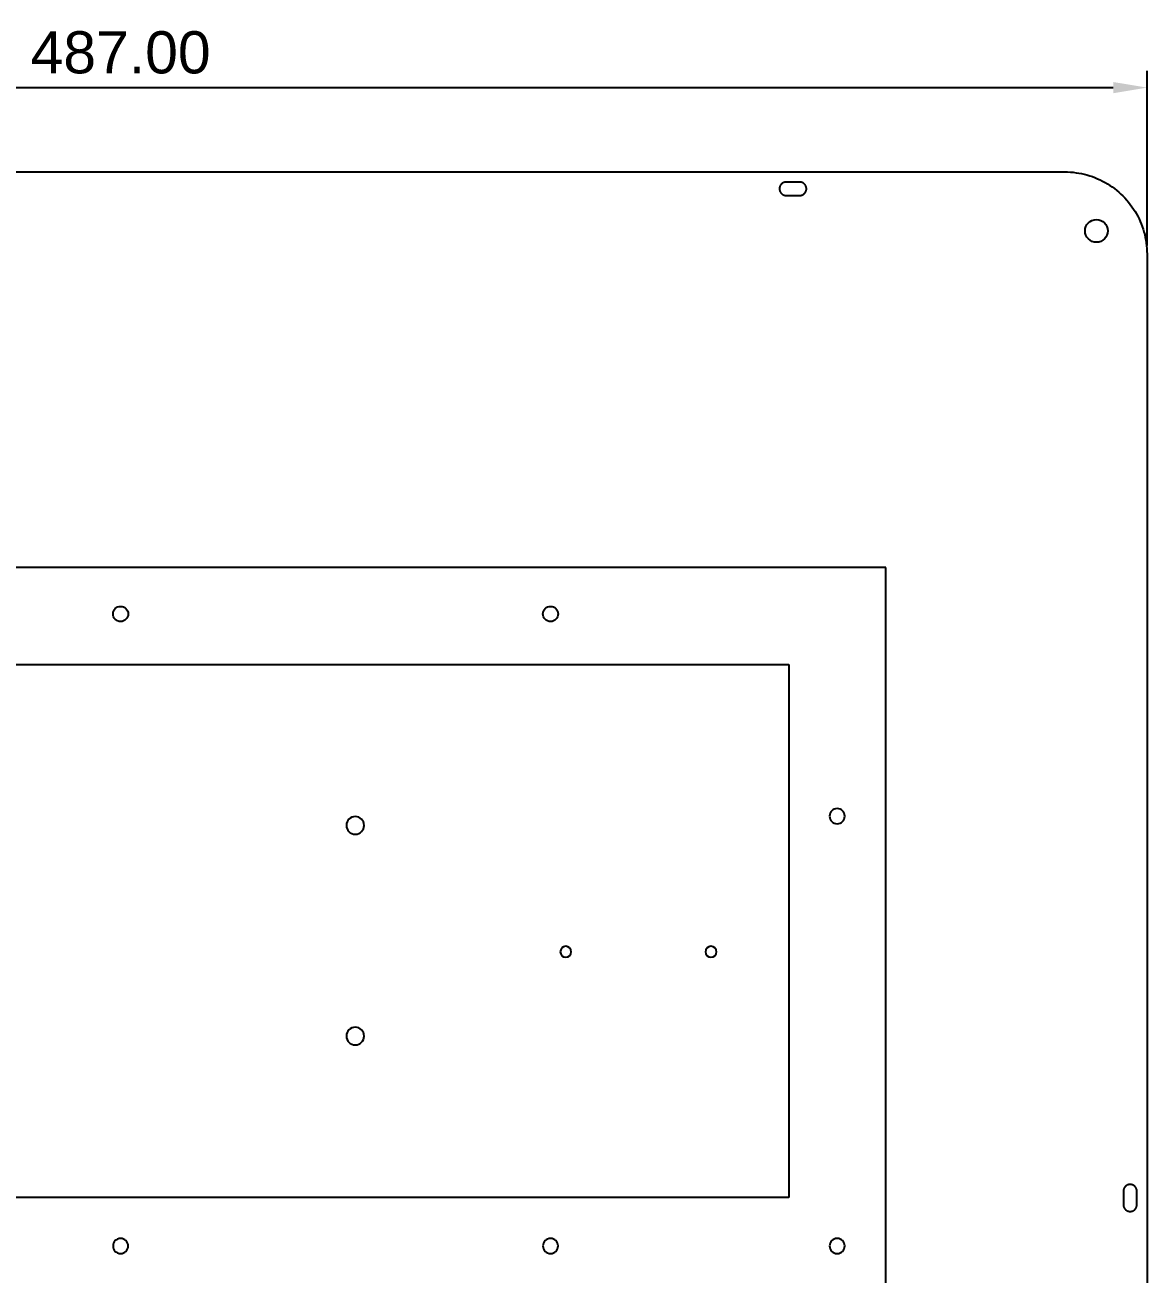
# Model space of a CAD drawing. Header units: millimetres. Extents: x 1352 to 3323, y -995 to 482.
# Drawn here: x 3057.3 to 3323.5, y -665.1 to -368.6 of the extents above; entities that cross this region are included whole.
import ezdxf

# ---------------------------------------------------------------- set-up
doc = ezdxf.new("R2010")
doc.units = ezdxf.units.MM
doc.header["$MEASUREMENT"] = 0
doc.layers.add('°Ë¡¢µçÆ÷²Ö', color=7, linetype='Continuous')
doc.layers.add('¶þ¡¢Ãæ°å²¿·Ö$1.PC Ãæ°å²¿·Ö', color=7, linetype='Continuous')
doc.styles.add('Arial Regular', font='')
doc.styles.get('Arial Regular').set_extended_font_data('Arial')
doc.dimstyles.new('Ä¬ÈÏÖµ', dxfattribs={"dimscale": 4, "dimtxt": 2.5, "dimasz": 2, "dimexe": 1, "dimexo": 0.5, "dimgap": 0.8, "dimtad": 1, "dimtoh": 1, "dimzin": 1, "dimdsep": 46, "dimtxsty": 'Arial Regular', "dimcen": 0.5, "dimadec": 1, "dimazin": 1, "dimtfac": 1, "dimtdec": 4, "dimtix": 1, "dimtofl": 0, "dimtmove": 1, "dimatfit": 3, "dimfxl": 0, "dimtolj": 1, "dimtzin": 1, "dimarcsym": 0})

# ---------------------------------------------------------------- blocks, each defined once
blk = doc.blocks.new('*D11')
at = {"layer": 'Defpoints', "color": 0}
for p in [(3323.5, -383.5), (2836.5, -423), (3323.5, -423)]:
    blk.add_point(p, dxfattribs=at)
at = {"layer": '¶þ¡¢Ãæ°å²¿·Ö$1.PC Ãæ°å²¿·Ö', "color": 0, "lineweight": -2}
for p, q in [((2836.5, -421), (2836.5, -379.5)), ((3323.5, -421), (3323.5, -379.5)), ((2844.5, -383.5), (3315.5, -383.5))]:
    blk.add_line(p, q, dxfattribs=at)
at = {"layer": '¶þ¡¢Ãæ°å²¿·Ö$1.PC Ãæ°å²¿·Ö', "color": 0}
for points in [[(2844.5, -382.17), (2844.5, -384.83), (2836.5, -383.5)], [(3315.5, -384.83), (3315.5, -382.17), (3323.5, -383.5)]]:
    blk.add_solid(points, dxfattribs=at)
at = {"layer": '¶þ¡¢Ãæ°å²¿·Ö$1.PC Ãæ°å²¿·Ö', "color": 0, "insert": (3080, -375.19), "char_height": 10, "attachment_point": 5, "style": 'Arial Regular'}
blk.add_mtext('\\A1;487.00', dxfattribs=at)

msp = doc.modelspace()

# ---------------------------------------------------------------- linework, layer by layer
at = {"layer": '°Ë¡¢µçÆ÷²Ö', "color": 7}
for p, q in [((3237.5, -497.4), (2898.499, -497.4)), ((3261.5, -497.4), (3237.5, -497.4)), ((3261.5, -819.4), (3261.5, -497.4)), ((2921.499, -520.4), (3238.5, -520.4)), ((3238.5, -520.4), (3238.5, -646.9)), ((3238.5, -646.9), (2921.499, -646.9))]:
    msp.add_line(p, q, dxfattribs=at)
at = {"layer": '¶þ¡¢Ãæ°å²¿·Ö$1.PC Ãæ°å²¿·Ö', "color": 5}
for p, q in [((2856, -403.5, -582.048), (3304, -403.5, -582.048)), ((3237.156, -406.083, -582.048), (3237.108, -406.11, -582.048)), ((3237.206, -406.058, -582.048), (3237.156, -406.083, -582.048)), ((3237.256, -406.035, -582.048), (3237.206, -406.058, -582.048)), ((3237.307, -406.014, -582.048), (3237.256, -406.035, -582.048)), ((3237.358, -405.994, -582.048), (3237.307, -406.014, -582.048)), ((3237.411, -405.977, -582.048), (3237.358, -405.994, -582.048)), ((3237.463, -405.961, -582.048), (3237.411, -405.977, -582.048)), ((3237.517, -405.947, -582.048), (3237.463, -405.961, -582.048)), ((3237.571, -405.934, -582.048), (3237.517, -405.947, -582.048)), ((3237.625, -405.924, -582.048), (3237.571, -405.934, -582.048)), ((3237.679, -405.915, -582.048), (3237.625, -405.924, -582.048)), ((3237.734, -405.909, -582.048), (3237.679, -405.915, -582.048)), ((3237.789, -405.904, -582.048), (3237.734, -405.909, -582.048)), ((3237.845, -405.901, -582.048), (3237.789, -405.904, -582.048)), ((3237.9, -405.9, -582.048), (3237.845, -405.901, -582.048)), ((3239.5, -405.9, -582.048), (3237.9, -405.9, -582.048)), ((3241.1, -405.9, -582.048), (3239.5, -405.9, -582.048)), ((3241.155, -405.901, -582.048), (3241.1, -405.9, -582.048)), ((3241.21, -405.904, -582.048), (3241.155, -405.901, -582.048)), ((3241.265, -405.909, -582.048), (3241.21, -405.904, -582.048)), ((3241.32, -405.915, -582.048), (3241.265, -405.909, -582.048)), ((3241.375, -405.924, -582.048), (3241.32, -405.915, -582.048)), ((3241.429, -405.934, -582.048), (3241.375, -405.924, -582.048)), ((3241.483, -405.947, -582.048), (3241.429, -405.934, -582.048)), ((3241.536, -405.961, -582.048), (3241.483, -405.947, -582.048)), ((3241.589, -405.977, -582.048), (3241.536, -405.961, -582.048)), ((3241.641, -405.994, -582.048), (3241.589, -405.977, -582.048)), ((3241.693, -406.014, -582.048), (3241.641, -405.994, -582.048)), ((3241.744, -406.035, -582.048), (3241.693, -406.014, -582.048)), ((3241.794, -406.058, -582.048), (3241.744, -406.035, -582.048)), ((3241.843, -406.083, -582.048), (3241.794, -406.058, -582.048)), ((3241.892, -406.11, -582.048), (3241.843, -406.083, -582.048)), ((3304, -403.5, -582.048), (3304.665, -403.511, -582.048)), ((3304.665, -403.511, -582.048), (3305.33, -403.546, -582.048)), ((3305.33, -403.546, -582.048), (3305.994, -403.602, -582.048)), ((3305.994, -403.602, -582.048), (3306.655, -403.682, -582.048)), ((3306.655, -403.682, -582.048), (3307.313, -403.784, -582.048)), ((3307.313, -403.784, -582.048), (3307.967, -403.908, -582.048)), ((3307.967, -403.908, -582.048), (3308.616, -404.054, -582.048)), ((3308.616, -404.054, -582.048), (3309.261, -404.223, -582.048)), ((3309.261, -404.223, -582.048), (3309.899, -404.414, -582.048)), ((3309.899, -404.414, -582.048), (3310.53, -404.626, -582.048)), ((3310.53, -404.626, -582.048), (3311.153, -404.86, -582.048)), ((3311.153, -404.86, -582.048), (3311.768, -405.114, -582.048)), ((3311.768, -405.114, -582.048), (3312.374, -405.39, -582.048)), ((3312.374, -405.39, -582.048), (3312.971, -405.686, -582.048)), ((3312.971, -405.686, -582.048), (3313.557, -406.003, -582.048)), ((3313.557, -406.003, -582.048), (3314.131, -406.339, -582.048)), ((3236.302, -407.417, -582.048), (3236.3, -407.472, -582.048)), ((3236.3, -407.472, -582.048), (3236.3, -407.528, -582.048)), ((3236.3, -407.528, -582.048), (3236.302, -407.583, -582.048)), ((3236.306, -407.362, -582.048), (3236.302, -407.417, -582.048)), ((3236.302, -407.583, -582.048), (3236.306, -407.638, -582.048)), ((3236.311, -407.307, -582.048), (3236.306, -407.362, -582.048)), ((3236.306, -407.638, -582.048), (3236.311, -407.693, -582.048)), ((3236.319, -407.252, -582.048), (3236.311, -407.307, -582.048)), ((3236.311, -407.693, -582.048), (3236.319, -407.748, -582.048)), ((3236.328, -407.198, -582.048), (3236.319, -407.252, -582.048)), ((3236.319, -407.748, -582.048), (3236.328, -407.802, -582.048)), ((3236.34, -407.144, -582.048), (3236.328, -407.198, -582.048)), ((3236.328, -407.802, -582.048), (3236.34, -407.856, -582.048)), ((3236.353, -407.09, -582.048), (3236.34, -407.144, -582.048)), ((3236.34, -407.856, -582.048), (3236.353, -407.91, -582.048)), ((3236.368, -407.037, -582.048), (3236.353, -407.09, -582.048)), ((3236.353, -407.91, -582.048), (3236.368, -407.963, -582.048)), ((3236.385, -406.985, -582.048), (3236.368, -407.037, -582.048)), ((3236.368, -407.963, -582.048), (3236.385, -408.015, -582.048)), ((3236.404, -406.933, -582.048), (3236.385, -406.985, -582.048)), ((3236.385, -408.015, -582.048), (3236.404, -408.067, -582.048)), ((3236.424, -406.881, -582.048), (3236.404, -406.933, -582.048)), ((3236.404, -408.067, -582.048), (3236.424, -408.119, -582.048)), ((3236.446, -406.831, -582.048), (3236.424, -406.881, -582.048)), ((3236.424, -408.119, -582.048), (3236.446, -408.169, -582.048)), ((3236.47, -406.781, -582.048), (3236.446, -406.831, -582.048)), ((3236.446, -408.169, -582.048), (3236.47, -408.219, -582.048)), ((3236.496, -406.732, -582.048), (3236.47, -406.781, -582.048)), ((3236.47, -408.219, -582.048), (3236.496, -408.268, -582.048)), ((3236.523, -406.684, -582.048), (3236.496, -406.732, -582.048)), ((3236.496, -408.268, -582.048), (3236.523, -408.316, -582.048)), ((3236.552, -406.637, -582.048), (3236.523, -406.684, -582.048)), ((3236.523, -408.316, -582.048), (3236.552, -408.363, -582.048)), ((3236.583, -406.591, -582.048), (3236.552, -406.637, -582.048)), ((3236.552, -408.363, -582.048), (3236.583, -408.409, -582.048)), ((3236.615, -406.546, -582.048), (3236.583, -406.591, -582.048)), ((3236.583, -408.409, -582.048), (3236.615, -408.454, -582.048)), ((3236.649, -406.502, -582.048), (3236.615, -406.546, -582.048)), ((3236.615, -408.454, -582.048), (3236.649, -408.498, -582.048)), ((3236.684, -406.46, -582.048), (3236.649, -406.502, -582.048)), ((3236.649, -408.498, -582.048), (3236.684, -408.54, -582.048)), ((3236.721, -406.419, -582.048), (3236.684, -406.46, -582.048)), ((3236.684, -408.54, -582.048), (3236.721, -408.582, -582.048)), ((3236.759, -406.378, -582.048), (3236.721, -406.419, -582.048)), ((3236.721, -408.582, -582.048), (3236.759, -408.622, -582.048)), ((3236.798, -406.34, -582.048), (3236.759, -406.378, -582.048)), ((3236.759, -408.622, -582.048), (3236.798, -408.66, -582.048)), ((3236.839, -406.302, -582.048), (3236.798, -406.34, -582.048)), ((3236.798, -408.66, -582.048), (3236.839, -408.698, -582.048)), ((3236.881, -406.267, -582.048), (3236.839, -406.302, -582.048)), ((3236.839, -408.698, -582.048), (3236.881, -408.734, -582.048)), ((3236.924, -406.232, -582.048), (3236.881, -406.267, -582.048)), ((3236.881, -408.734, -582.048), (3236.924, -408.768, -582.048)), ((3236.968, -406.199, -582.048), (3236.924, -406.232, -582.048)), ((3236.924, -408.768, -582.048), (3236.968, -408.801, -582.048)), ((3237.014, -406.168, -582.048), (3236.968, -406.199, -582.048)), ((3236.968, -408.801, -582.048), (3237.014, -408.832, -582.048)), ((3237.06, -406.138, -582.048), (3237.014, -406.168, -582.048)), ((3237.014, -408.832, -582.048), (3237.06, -408.862, -582.048)), ((3237.108, -406.11, -582.048), (3237.06, -406.138, -582.048)), ((3237.06, -408.862, -582.048), (3237.108, -408.89, -582.048)), ((3237.108, -408.89, -582.048), (3237.156, -408.917, -582.048)), ((3237.156, -408.917, -582.048), (3237.206, -408.942, -582.048)), ((3237.206, -408.942, -582.048), (3237.256, -408.965, -582.048)), ((3237.256, -408.965, -582.048), (3237.307, -408.986, -582.048)), ((3237.307, -408.986, -582.048), (3237.358, -409.006, -582.048)), ((3237.358, -409.006, -582.048), (3237.411, -409.023, -582.048)), ((3237.411, -409.023, -582.048), (3237.463, -409.039, -582.048)), ((3237.463, -409.039, -582.048), (3237.517, -409.054, -582.048)), ((3237.517, -409.054, -582.048), (3237.571, -409.066, -582.048)), ((3241.429, -409.066, -582.048), (3241.483, -409.054, -582.048)), ((3241.483, -409.054, -582.048), (3241.536, -409.039, -582.048)), ((3241.536, -409.039, -582.048), (3241.589, -409.023, -582.048)), ((3241.589, -409.023, -582.048), (3241.641, -409.006, -582.048)), ((3241.641, -409.006, -582.048), (3241.693, -408.986, -582.048)), ((3241.693, -408.986, -582.048), (3241.744, -408.965, -582.048)), ((3241.744, -408.965, -582.048), (3241.794, -408.942, -582.048)), ((3241.794, -408.942, -582.048), (3241.843, -408.917, -582.048)), ((3241.843, -408.917, -582.048), (3241.892, -408.89, -582.048)), ((3241.939, -406.138, -582.048), (3241.892, -406.11, -582.048)), ((3241.892, -408.89, -582.048), (3241.939, -408.862, -582.048)), ((3241.986, -406.168, -582.048), (3241.939, -406.138, -582.048)), ((3241.939, -408.862, -582.048), (3241.986, -408.832, -582.048)), ((3242.031, -406.199, -582.048), (3241.986, -406.168, -582.048)), ((3241.986, -408.832, -582.048), (3242.031, -408.801, -582.048)), ((3242.076, -406.232, -582.048), (3242.031, -406.199, -582.048)), ((3242.031, -408.801, -582.048), (3242.076, -408.768, -582.048)), ((3242.119, -406.267, -582.048), (3242.076, -406.232, -582.048)), ((3242.076, -408.768, -582.048), (3242.119, -408.734, -582.048)), ((3242.161, -406.302, -582.048), (3242.119, -406.267, -582.048)), ((3242.119, -408.734, -582.048), (3242.161, -408.698, -582.048)), ((3242.201, -406.34, -582.048), (3242.161, -406.302, -582.048)), ((3242.161, -408.698, -582.048), (3242.201, -408.66, -582.048)), ((3242.241, -406.378, -582.048), (3242.201, -406.34, -582.048)), ((3242.201, -408.66, -582.048), (3242.241, -408.622, -582.048)), ((3242.279, -406.419, -582.048), (3242.241, -406.378, -582.048)), ((3242.241, -408.622, -582.048), (3242.279, -408.582, -582.048)), ((3242.315, -406.46, -582.048), (3242.279, -406.419, -582.048)), ((3242.279, -408.582, -582.048), (3242.315, -408.54, -582.048)), ((3242.351, -406.502, -582.048), (3242.315, -406.46, -582.048)), ((3242.315, -408.54, -582.048), (3242.351, -408.498, -582.048)), ((3242.384, -406.546, -582.048), (3242.351, -406.502, -582.048)), ((3242.351, -408.498, -582.048), (3242.384, -408.454, -582.048)), ((3242.417, -406.591, -582.048), (3242.384, -406.546, -582.048)), ((3242.384, -408.454, -582.048), (3242.417, -408.409, -582.048)), ((3242.447, -406.637, -582.048), (3242.417, -406.591, -582.048)), ((3242.417, -408.409, -582.048), (3242.447, -408.363, -582.048)), ((3242.476, -406.684, -582.048), (3242.447, -406.637, -582.048)), ((3242.447, -408.363, -582.048), (3242.476, -408.316, -582.048)), ((3242.503, -406.732, -582.048), (3242.476, -406.684, -582.048)), ((3242.476, -408.316, -582.048), (3242.503, -408.268, -582.048)), ((3242.529, -406.781, -582.048), (3242.503, -406.732, -582.048)), ((3242.503, -408.268, -582.048), (3242.529, -408.219, -582.048)), ((3242.553, -406.831, -582.048), (3242.529, -406.781, -582.048)), ((3242.529, -408.219, -582.048), (3242.553, -408.169, -582.048)), ((3242.575, -406.881, -582.048), (3242.553, -406.831, -582.048)), ((3242.553, -408.169, -582.048), (3242.575, -408.119, -582.048)), ((3242.596, -406.933, -582.048), (3242.575, -406.881, -582.048)), ((3242.575, -408.119, -582.048), (3242.596, -408.067, -582.048)), ((3242.614, -406.985, -582.048), (3242.596, -406.933, -582.048)), ((3242.596, -408.067, -582.048), (3242.614, -408.015, -582.048)), ((3242.631, -407.037, -582.048), (3242.614, -406.985, -582.048)), ((3242.614, -408.015, -582.048), (3242.631, -407.963, -582.048)), ((3242.646, -407.09, -582.048), (3242.631, -407.037, -582.048)), ((3242.631, -407.963, -582.048), (3242.646, -407.91, -582.048)), ((3242.66, -407.144, -582.048), (3242.646, -407.09, -582.048)), ((3242.646, -407.91, -582.048), (3242.66, -407.856, -582.048)), ((3242.671, -407.198, -582.048), (3242.66, -407.144, -582.048)), ((3242.66, -407.856, -582.048), (3242.671, -407.802, -582.048)), ((3242.68, -407.252, -582.048), (3242.671, -407.198, -582.048)), ((3242.671, -407.802, -582.048), (3242.68, -407.748, -582.048)), ((3242.688, -407.307, -582.048), (3242.68, -407.252, -582.048)), ((3242.68, -407.748, -582.048), (3242.688, -407.693, -582.048)), ((3242.694, -407.362, -582.048), (3242.688, -407.307, -582.048)), ((3242.688, -407.693, -582.048), (3242.694, -407.638, -582.048)), ((3242.698, -407.417, -582.048), (3242.694, -407.362, -582.048)), ((3242.694, -407.638, -582.048), (3242.698, -407.583, -582.048)), ((3242.699, -407.472, -582.048), (3242.698, -407.417, -582.048)), ((3242.698, -407.583, -582.048), (3242.699, -407.528, -582.048)), ((3242.699, -407.528, -582.048), (3242.699, -407.472, -582.048)), ((3314.131, -406.339, -582.048), (3314.694, -406.694, -582.048)), ((3314.694, -406.694, -582.048), (3315.245, -407.069, -582.048)), ((3315.245, -407.069, -582.048), (3315.782, -407.462, -582.048)), ((3315.782, -407.462, -582.048), (3316.306, -407.874, -582.048)), ((3316.306, -407.874, -582.048), (3316.815, -408.303, -582.048)), ((3316.815, -408.303, -582.048), (3317.309, -408.749, -582.048)), ((3317.309, -408.749, -582.048), (3317.788, -409.211, -582.048)), ((3237.571, -409.066, -582.048), (3237.625, -409.076, -582.048)), ((3237.625, -409.076, -582.048), (3237.679, -409.085, -582.048)), ((3237.679, -409.085, -582.048), (3237.734, -409.091, -582.048)), ((3237.734, -409.091, -582.048), (3237.789, -409.096, -582.048)), ((3237.789, -409.096, -582.048), (3237.845, -409.099, -582.048)), ((3237.845, -409.099, -582.048), (3237.9, -409.1, -582.048)), ((3237.9, -409.1, -582.048), (3239.5, -409.1, -582.048)), ((3239.5, -409.1, -582.048), (3241.1, -409.1, -582.048)), ((3241.1, -409.1, -582.048), (3241.155, -409.099, -582.048)), ((3241.155, -409.099, -582.048), (3241.21, -409.096, -582.048)), ((3241.21, -409.096, -582.048), (3241.265, -409.091, -582.048)), ((3241.265, -409.091, -582.048), (3241.32, -409.085, -582.048)), ((3241.32, -409.085, -582.048), (3241.375, -409.076, -582.048)), ((3241.375, -409.076, -582.048), (3241.429, -409.066, -582.048)), ((3317.788, -409.211, -582.048), (3318.251, -409.69, -582.048)), ((3318.251, -409.69, -582.048), (3318.697, -410.185, -582.048)), ((3318.697, -410.185, -582.048), (3319.126, -410.694, -582.048)), ((3319.126, -410.694, -582.048), (3319.537, -411.217, -582.048)), ((3319.537, -411.217, -582.048), (3319.93, -411.755, -582.048)), ((3319.93, -411.755, -582.048), (3320.305, -412.305, -582.048)), ((3320.305, -412.305, -582.048), (3320.661, -412.868, -582.048)), ((3320.661, -412.868, -582.048), (3320.997, -413.443, -582.048)), ((3320.997, -413.443, -582.048), (3321.313, -414.029, -582.048)), ((3321.313, -414.029, -582.048), (3321.61, -414.625, -582.048)), ((3321.61, -414.625, -582.048), (3321.885, -415.231, -582.048)), ((3321.885, -415.231, -582.048), (3322.14, -415.846, -582.048)), ((3322.14, -415.846, -582.048), (3322.374, -416.47, -582.048)), ((3322.374, -416.47, -582.048), (3322.586, -417.101, -582.048)), ((3322.586, -417.101, -582.048), (3322.776, -417.739, -582.048)), ((3322.776, -417.739, -582.048), (3322.945, -418.383, -582.048)), ((3322.945, -418.383, -582.048), (3323.092, -419.033, -582.048)), ((3323.092, -419.033, -582.048), (3323.216, -419.687, -582.048)), ((3323.216, -419.687, -582.048), (3323.318, -420.345, -582.048)), ((3323.318, -420.345, -582.048), (3323.397, -421.006, -582.048)), ((3323.397, -421.006, -582.048), (3323.454, -421.669, -582.048)), ((3323.454, -421.669, -582.048), (3323.488, -422.334, -582.048)), ((3323.488, -422.334, -582.048), (3323.5, -423, -582.048)), ((3323.5, -423, -582.048), (3323.5, -871, -582.048)), ((3317.9, -645.345, -582.048), (3317.899, -645.4, -582.048)), ((3317.899, -645.4, -582.048), (3317.899, -648.6, -582.048)), ((3317.903, -645.29, -582.048), (3317.9, -645.345, -582.048)), ((3317.908, -645.235, -582.048), (3317.903, -645.29, -582.048)), ((3317.914, -645.18, -582.048), (3317.908, -645.235, -582.048)), ((3317.923, -645.125, -582.048), (3317.914, -645.18, -582.048)), ((3317.933, -645.071, -582.048), (3317.923, -645.125, -582.048)), ((3317.946, -645.017, -582.048), (3317.933, -645.071, -582.048)), ((3317.96, -644.964, -582.048), (3317.946, -645.017, -582.048)), ((3317.976, -644.911, -582.048), (3317.96, -644.964, -582.048)), ((3317.994, -644.859, -582.048), (3317.976, -644.911, -582.048)), ((3318.013, -644.807, -582.048), (3317.994, -644.859, -582.048)), ((3318.034, -644.756, -582.048), (3318.013, -644.807, -582.048)), ((3318.058, -644.706, -582.048), (3318.034, -644.756, -582.048)), ((3318.082, -644.656, -582.048), (3318.058, -644.706, -582.048)), ((3318.109, -644.608, -582.048), (3318.082, -644.656, -582.048)), ((3318.137, -644.561, -582.048), (3318.109, -644.608, -582.048)), ((3318.167, -644.514, -582.048), (3318.137, -644.561, -582.048)), ((3318.198, -644.469, -582.048), (3318.167, -644.514, -582.048)), ((3318.231, -644.424, -582.048), (3318.198, -644.469, -582.048)), ((3318.266, -644.381, -582.048), (3318.231, -644.424, -582.048)), ((3318.302, -644.339, -582.048), (3318.266, -644.381, -582.048)), ((3318.339, -644.298, -582.048), (3318.302, -644.339, -582.048)), ((3318.378, -644.259, -582.048), (3318.339, -644.298, -582.048)), ((3318.418, -644.221, -582.048), (3318.378, -644.259, -582.048)), ((3318.459, -644.184, -582.048), (3318.418, -644.221, -582.048)), ((3318.502, -644.149, -582.048), (3318.459, -644.184, -582.048)), ((3318.545, -644.115, -582.048), (3318.502, -644.149, -582.048)), ((3318.59, -644.083, -582.048), (3318.545, -644.115, -582.048)), ((3318.636, -644.053, -582.048), (3318.59, -644.083, -582.048)), ((3318.683, -644.024, -582.048), (3318.636, -644.053, -582.048)), ((3318.731, -643.996, -582.048), (3318.683, -644.024, -582.048)), ((3318.78, -643.971, -582.048), (3318.731, -643.996, -582.048)), ((3318.83, -643.947, -582.048), (3318.78, -643.971, -582.048)), ((3318.88, -643.924, -582.048), (3318.83, -643.947, -582.048)), ((3318.932, -643.904, -582.048), (3318.88, -643.924, -582.048)), ((3318.984, -643.885, -582.048), (3318.932, -643.904, -582.048)), ((3319.036, -643.868, -582.048), (3318.984, -643.885, -582.048)), ((3319.089, -643.853, -582.048), (3319.036, -643.868, -582.048)), ((3319.143, -643.84, -582.048), (3319.089, -643.853, -582.048)), ((3319.197, -643.829, -582.048), (3319.143, -643.84, -582.048)), ((3319.252, -643.819, -582.048), (3319.197, -643.829, -582.048)), ((3319.306, -643.812, -582.048), (3319.252, -643.819, -582.048)), ((3319.361, -643.806, -582.048), (3319.306, -643.812, -582.048)), ((3319.416, -643.802, -582.048), (3319.361, -643.806, -582.048)), ((3319.472, -643.8, -582.048), (3319.416, -643.802, -582.048)), ((3319.527, -643.8, -582.048), (3319.472, -643.8, -582.048)), ((3319.582, -643.802, -582.048), (3319.527, -643.8, -582.048)), ((3319.637, -643.806, -582.048), (3319.582, -643.802, -582.048)), ((3319.692, -643.812, -582.048), (3319.637, -643.806, -582.048)), ((3319.747, -643.819, -582.048), (3319.692, -643.812, -582.048)), ((3319.801, -643.829, -582.048), (3319.747, -643.819, -582.048)), ((3319.855, -643.84, -582.048), (3319.801, -643.829, -582.048)), ((3319.909, -643.853, -582.048), (3319.855, -643.84, -582.048)), ((3319.962, -643.868, -582.048), (3319.909, -643.853, -582.048)), ((3320.015, -643.885, -582.048), (3319.962, -643.868, -582.048)), ((3320.067, -643.904, -582.048), (3320.015, -643.885, -582.048)), ((3320.118, -643.924, -582.048), (3320.067, -643.904, -582.048)), ((3320.168, -643.947, -582.048), (3320.118, -643.924, -582.048)), ((3320.218, -643.971, -582.048), (3320.168, -643.947, -582.048)), ((3320.267, -643.996, -582.048), (3320.218, -643.971, -582.048)), ((3320.315, -644.024, -582.048), (3320.267, -643.996, -582.048)), ((3320.362, -644.053, -582.048), (3320.315, -644.024, -582.048)), ((3320.408, -644.083, -582.048), (3320.362, -644.053, -582.048)), ((3320.453, -644.115, -582.048), (3320.408, -644.083, -582.048)), ((3320.497, -644.149, -582.048), (3320.453, -644.115, -582.048)), ((3320.539, -644.184, -582.048), (3320.497, -644.149, -582.048)), ((3320.581, -644.221, -582.048), (3320.539, -644.184, -582.048)), ((3320.621, -644.259, -582.048), (3320.581, -644.221, -582.048)), ((3320.659, -644.298, -582.048), (3320.621, -644.259, -582.048)), ((3320.697, -644.339, -582.048), (3320.659, -644.298, -582.048)), ((3320.733, -644.381, -582.048), (3320.697, -644.339, -582.048)), ((3320.767, -644.424, -582.048), (3320.733, -644.381, -582.048)), ((3320.8, -644.469, -582.048), (3320.767, -644.424, -582.048)), ((3320.831, -644.514, -582.048), (3320.8, -644.469, -582.048)), ((3320.861, -644.561, -582.048), (3320.831, -644.514, -582.048)), ((3320.889, -644.608, -582.048), (3320.861, -644.561, -582.048)), ((3320.916, -644.656, -582.048), (3320.889, -644.608, -582.048)), ((3320.941, -644.706, -582.048), (3320.916, -644.656, -582.048)), ((3320.964, -644.756, -582.048), (3320.941, -644.706, -582.048)), ((3320.985, -644.807, -582.048), (3320.964, -644.756, -582.048)), ((3321.005, -644.859, -582.048), (3320.985, -644.807, -582.048)), ((3321.023, -644.911, -582.048), (3321.005, -644.859, -582.048)), ((3321.039, -644.964, -582.048), (3321.023, -644.911, -582.048)), ((3321.053, -645.017, -582.048), (3321.039, -644.964, -582.048)), ((3321.065, -645.071, -582.048), (3321.053, -645.017, -582.048)), ((3321.075, -645.125, -582.048), (3321.065, -645.071, -582.048)), ((3321.084, -645.18, -582.048), (3321.075, -645.125, -582.048)), ((3321.091, -645.235, -582.048), (3321.084, -645.18, -582.048)), ((3321.095, -645.29, -582.048), (3321.091, -645.235, -582.048)), ((3321.098, -645.345, -582.048), (3321.095, -645.29, -582.048)), ((3321.099, -645.4, -582.048), (3321.098, -645.345, -582.048)), ((3321.099, -647, -582.048), (3321.099, -645.4, -582.048)), ((3317.899, -648.6, -582.048), (3317.9, -648.655, -582.048)), ((3317.9, -648.655, -582.048), (3317.903, -648.71, -582.048)), ((3317.903, -648.71, -582.048), (3317.908, -648.765, -582.048)), ((3317.908, -648.765, -582.048), (3317.914, -648.82, -582.048)), ((3317.914, -648.82, -582.048), (3317.923, -648.875, -582.048)), ((3317.923, -648.875, -582.048), (3317.933, -648.929, -582.048)), ((3317.933, -648.929, -582.048), (3317.946, -648.983, -582.048)), ((3317.946, -648.983, -582.048), (3317.96, -649.036, -582.048)), ((3317.96, -649.036, -582.048), (3317.976, -649.089, -582.048)), ((3317.976, -649.089, -582.048), (3317.994, -649.142, -582.048)), ((3317.994, -649.142, -582.048), (3318.013, -649.193, -582.048)), ((3320.985, -649.193, -582.048), (3321.005, -649.142, -582.048)), ((3321.005, -649.142, -582.048), (3321.023, -649.089, -582.048)), ((3321.023, -649.089, -582.048), (3321.039, -649.036, -582.048)), ((3321.039, -649.036, -582.048), (3321.053, -648.983, -582.048)), ((3321.053, -648.983, -582.048), (3321.065, -648.929, -582.048)), ((3321.065, -648.929, -582.048), (3321.075, -648.875, -582.048)), ((3321.075, -648.875, -582.048), (3321.084, -648.82, -582.048)), ((3321.084, -648.82, -582.048), (3321.091, -648.765, -582.048)), ((3321.091, -648.765, -582.048), (3321.095, -648.71, -582.048)), ((3321.095, -648.71, -582.048), (3321.098, -648.655, -582.048)), ((3321.098, -648.655, -582.048), (3321.099, -648.6, -582.048)), ((3321.099, -648.6, -582.048), (3321.099, -647, -582.048)), ((3318.013, -649.193, -582.048), (3318.034, -649.244, -582.048)), ((3318.034, -649.244, -582.048), (3318.058, -649.294, -582.048)), ((3318.058, -649.294, -582.048), (3318.082, -649.344, -582.048)), ((3318.082, -649.344, -582.048), (3318.109, -649.392, -582.048)), ((3318.109, -649.392, -582.048), (3318.137, -649.44, -582.048)), ((3318.137, -649.44, -582.048), (3318.167, -649.486, -582.048)), ((3318.167, -649.486, -582.048), (3318.198, -649.532, -582.048)), ((3318.198, -649.532, -582.048), (3318.231, -649.576, -582.048)), ((3318.231, -649.576, -582.048), (3318.266, -649.619, -582.048)), ((3318.266, -649.619, -582.048), (3318.302, -649.661, -582.048)), ((3318.302, -649.661, -582.048), (3318.339, -649.702, -582.048)), ((3318.339, -649.702, -582.048), (3318.378, -649.741, -582.048)), ((3318.378, -649.741, -582.048), (3318.418, -649.779, -582.048)), ((3318.418, -649.779, -582.048), (3318.459, -649.816, -582.048)), ((3318.459, -649.816, -582.048), (3318.502, -649.851, -582.048)), ((3318.502, -649.851, -582.048), (3318.545, -649.885, -582.048)), ((3318.545, -649.885, -582.048), (3318.59, -649.917, -582.048)), ((3318.59, -649.917, -582.048), (3318.636, -649.947, -582.048)), ((3318.636, -649.947, -582.048), (3318.683, -649.976, -582.048)), ((3318.683, -649.976, -582.048), (3318.731, -650.004, -582.048)), ((3318.731, -650.004, -582.048), (3318.78, -650.029, -582.048)), ((3318.78, -650.029, -582.048), (3318.83, -650.053, -582.048)), ((3318.83, -650.053, -582.048), (3318.88, -650.076, -582.048)), ((3318.88, -650.076, -582.048), (3318.932, -650.096, -582.048)), ((3318.932, -650.096, -582.048), (3318.984, -650.115, -582.048)), ((3318.984, -650.115, -582.048), (3319.036, -650.132, -582.048)), ((3319.036, -650.132, -582.048), (3319.089, -650.147, -582.048)), ((3319.089, -650.147, -582.048), (3319.143, -650.16, -582.048)), ((3319.143, -650.16, -582.048), (3319.197, -650.171, -582.048)), ((3319.197, -650.171, -582.048), (3319.252, -650.181, -582.048)), ((3319.252, -650.181, -582.048), (3319.306, -650.188, -582.048)), ((3319.306, -650.188, -582.048), (3319.361, -650.194, -582.048)), ((3319.361, -650.194, -582.048), (3319.416, -650.198, -582.048)), ((3319.416, -650.198, -582.048), (3319.472, -650.2, -582.048)), ((3319.472, -650.2, -582.048), (3319.527, -650.2, -582.048)), ((3319.527, -650.2, -582.048), (3319.582, -650.198, -582.048)), ((3319.582, -650.198, -582.048), (3319.637, -650.194, -582.048)), ((3319.637, -650.194, -582.048), (3319.692, -650.188, -582.048)), ((3319.692, -650.188, -582.048), (3319.747, -650.181, -582.048)), ((3319.747, -650.181, -582.048), (3319.801, -650.171, -582.048)), ((3319.801, -650.171, -582.048), (3319.855, -650.16, -582.048)), ((3319.855, -650.16, -582.048), (3319.909, -650.147, -582.048)), ((3319.909, -650.147, -582.048), (3319.962, -650.132, -582.048)), ((3319.962, -650.132, -582.048), (3320.015, -650.115, -582.048)), ((3320.015, -650.115, -582.048), (3320.067, -650.096, -582.048)), ((3320.067, -650.096, -582.048), (3320.118, -650.076, -582.048)), ((3320.118, -650.076, -582.048), (3320.168, -650.053, -582.048)), ((3320.168, -650.053, -582.048), (3320.218, -650.029, -582.048)), ((3320.218, -650.029, -582.048), (3320.267, -650.004, -582.048)), ((3320.267, -650.004, -582.048), (3320.315, -649.976, -582.048)), ((3320.315, -649.976, -582.048), (3320.362, -649.947, -582.048)), ((3320.362, -649.947, -582.048), (3320.408, -649.917, -582.048)), ((3320.408, -649.917, -582.048), (3320.453, -649.885, -582.048)), ((3320.453, -649.885, -582.048), (3320.497, -649.851, -582.048)), ((3320.497, -649.851, -582.048), (3320.539, -649.816, -582.048)), ((3320.539, -649.816, -582.048), (3320.581, -649.779, -582.048)), ((3320.581, -649.779, -582.048), (3320.621, -649.741, -582.048)), ((3320.621, -649.741, -582.048), (3320.659, -649.702, -582.048)), ((3320.659, -649.702, -582.048), (3320.697, -649.661, -582.048)), ((3320.697, -649.661, -582.048), (3320.733, -649.619, -582.048)), ((3320.733, -649.619, -582.048), (3320.767, -649.576, -582.048)), ((3320.767, -649.576, -582.048), (3320.8, -649.532, -582.048)), ((3320.8, -649.532, -582.048), (3320.831, -649.486, -582.048)), ((3320.831, -649.486, -582.048), (3320.861, -649.44, -582.048)), ((3320.861, -649.44, -582.048), (3320.889, -649.392, -582.048)), ((3320.889, -649.392, -582.048), (3320.916, -649.344, -582.048)), ((3320.916, -649.344, -582.048), (3320.941, -649.294, -582.048)), ((3320.941, -649.294, -582.048), (3320.964, -649.244, -582.048)), ((3320.964, -649.244, -582.048), (3320.985, -649.193, -582.048))]:
    msp.add_line(p, q, dxfattribs=at)
msp.add_circle((3311.499, -417.5, -582.048), 2.7, dxfattribs=at)
at = {"layer": '¶þ¡¢Ãæ°å²¿·Ö$1.PC Ãæ°å²¿·Ö', "color": 1}
for centre in [(3080, -508.4, -582.048), (3182, -508.4, -582.048)]:
    msp.add_circle(centre, 1.8, dxfattribs=at)
at = {"layer": '¶þ¡¢Ãæ°å²¿·Ö$1.PC Ãæ°å²¿·Ö', "color": 5, "extrusion": (0, 0, -1)}
for centre in [(-3135.667, -558.582, 582.048), (-3135.667, -608.582, 582.048)]:
    msp.add_circle(centre, 2.1, dxfattribs=at)
at = {"layer": '¶þ¡¢Ãæ°å²¿·Ö$1.PC Ãæ°å²¿·Ö', "color": 1, "extrusion": (0, 0, -1)}
for centre in [(-3250, -556.4, 582.048), (-3080, -658.4, 582.048), (-3182, -658.4, 582.048), (-3249.999, -658.4, 582.048)]:
    msp.add_circle(centre, 1.8, dxfattribs=at)
at = {"layer": '¶þ¡¢Ãæ°å²¿·Ö$1.PC Ãæ°å²¿·Ö', "color": 3, "extrusion": (0, 0, -1)}
for centre in [(-3185.608, -588.582, 582.048), (-3220.058, -588.582, 582.048)]:
    msp.add_circle(centre, 1.3, dxfattribs=at)

# ---------------------------------------------------------------- dimensions: what is measured, and where the dimension line sits
at = {"layer": '¶þ¡¢Ãæ°å²¿·Ö$1.PC Ãæ°å²¿·Ö', "color": 5}
dim = msp.add_linear_dim(base=(3323.5, -383.5, -582.048), p1=(2836.5, -423, -582.048), p2=(3323.5, -423, -582.048), dimstyle='Ä¬ÈÏÖµ', override={"dimscale": 4, "dimtxt": 2.5, "dimasz": 2, "dimexe": 1, "dimexo": 0.5, "dimgap": 0.8, "dimtad": 1, "dimtih": 0, "dimdec": 2, "dimzin": 1, "dimtxsty": 'Arial Regular', "dimsah": 0, "dimcen": 0.5, "dimadec": 1, "dimazin": 1, "dimtix": 0, "dimtmove": 0, "dimtzin": 1}, dxfattribs=at)
dim.commit()
dim.dimension.update_dxf_attribs({"geometry": '*D11', "text_midpoint": (3080, -375.195, -582.048)})

doc.saveas('drawing.dxf')
